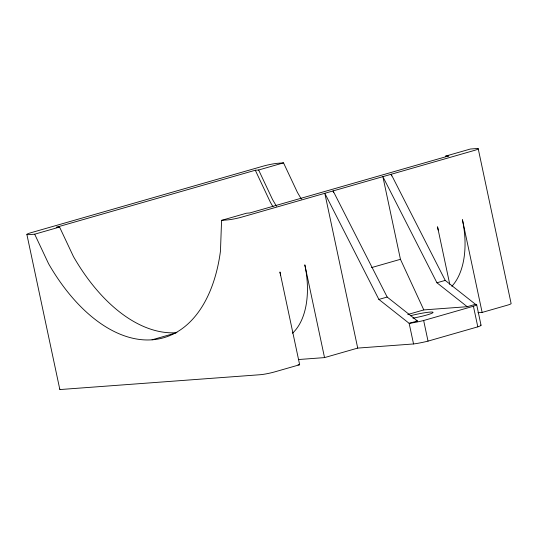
<?xml version="1.0" encoding="UTF-8"?>
<svg xmlns="http://www.w3.org/2000/svg" width="538" height="538" viewBox="0 0 538 538"><rect width="100%" height="100%" fill="white"/><g stroke="black" fill="none" stroke-linecap="round" stroke-linejoin="round"><path stroke-width="0.81" d="M221.575 220.351L227.372 219.921A10.585 1.036 -12 0 0 241.865 217.083L474.119 150.499A10.585 1.036 -12 0 0 476.211 148.582L470.414 149.013L445.531 156.148L448.86 155.899L249.787 212.967L246.458 213.216L221.575 220.351L220.472 250.997A169.383 98.131 74 0 1 48.581 263.734L34.681 234.198L28.891 234.629A10.585 1.036 -12 0 1 30.982 232.712L263.23 166.128A10.585 1.036 -12 0 1 277.729 163.29L283.519 162.859L297.42 192.396A169.383 98.131 74 0 0 301.401 199.08M283.519 162.859L258.637 169.995L255.308 170.243L56.241 227.312L59.57 227.063L73.464 256.599A169.383 98.131 74 0 0 176.935 332.679M34.681 234.198L59.57 227.063M371.55 267.594L400.447 259.309L423.803 309.915L467.219 306.7L475.511 304.32L445.229 280.399L391.173 174.278L391.516 175.919M152.052 339.808L175.327 333.136M378.873 299.417L387.165 297.043L417.454 320.964L409.156 323.345L378.873 299.417L324.811 193.303L357.716 348.093L413.54 343.957A14.291 1.392 -12 0 0 428.033 341.119L477.805 326.848A14.291 1.392 -12 0 0 480.69 325.013M400.447 259.309L382.874 176.659L436.93 282.773L445.229 280.399M407.75 314.522L423.803 309.915M413.54 343.957L409.156 323.345A14.291 1.392 -12 0 0 423.655 320.507L473.42 306.236A14.291 1.392 -12 0 0 475.511 304.32M280.587 275.254A74.103 42.932 74 0 0 279.935 271.986L299.653 364.737L274.77 371.872A10.585 1.036 -12 0 1 260.271 374.71L61.789 389.418A10.585 1.036 -12 0 1 59.832 389.048M298.597 359.525L324.535 357.602L357.716 348.093M477.952 312.733L482.135 312.423L507.018 305.288A10.585 1.036 -12 0 0 511.1 303.459L478.201 148.67M415.78 321.092L417.454 320.964M297.978 364.858L299.653 364.737M436.93 282.773L467.219 306.7M387.165 297.043L333.109 190.923L333.459 192.564M258.637 169.995L272.537 199.531A169.383 98.131 74 0 0 276.519 206.215M255.308 170.243L270.399 202.308A174.675 101.198 74 0 0 273.001 206.733M482.135 312.423L462.418 219.672A74.103 42.932 74 0 1 451.826 286.31M476.648 304.589L481.033 325.201M473.42 306.236L477.805 326.848M449.748 284.266L437.535 226.807A74.103 42.932 74 0 1 438.188 230.076M423.655 320.507L428.033 341.119M324.535 357.602L304.824 264.851A74.103 42.932 74 0 1 292.484 333.217M26.9 234.541L59.799 389.33M410.286 315.793A15.878 1.547 -12 0 1 432.996 312.269A15.878 1.547 -12 0 1 412.928 318.153"/></g></svg>
